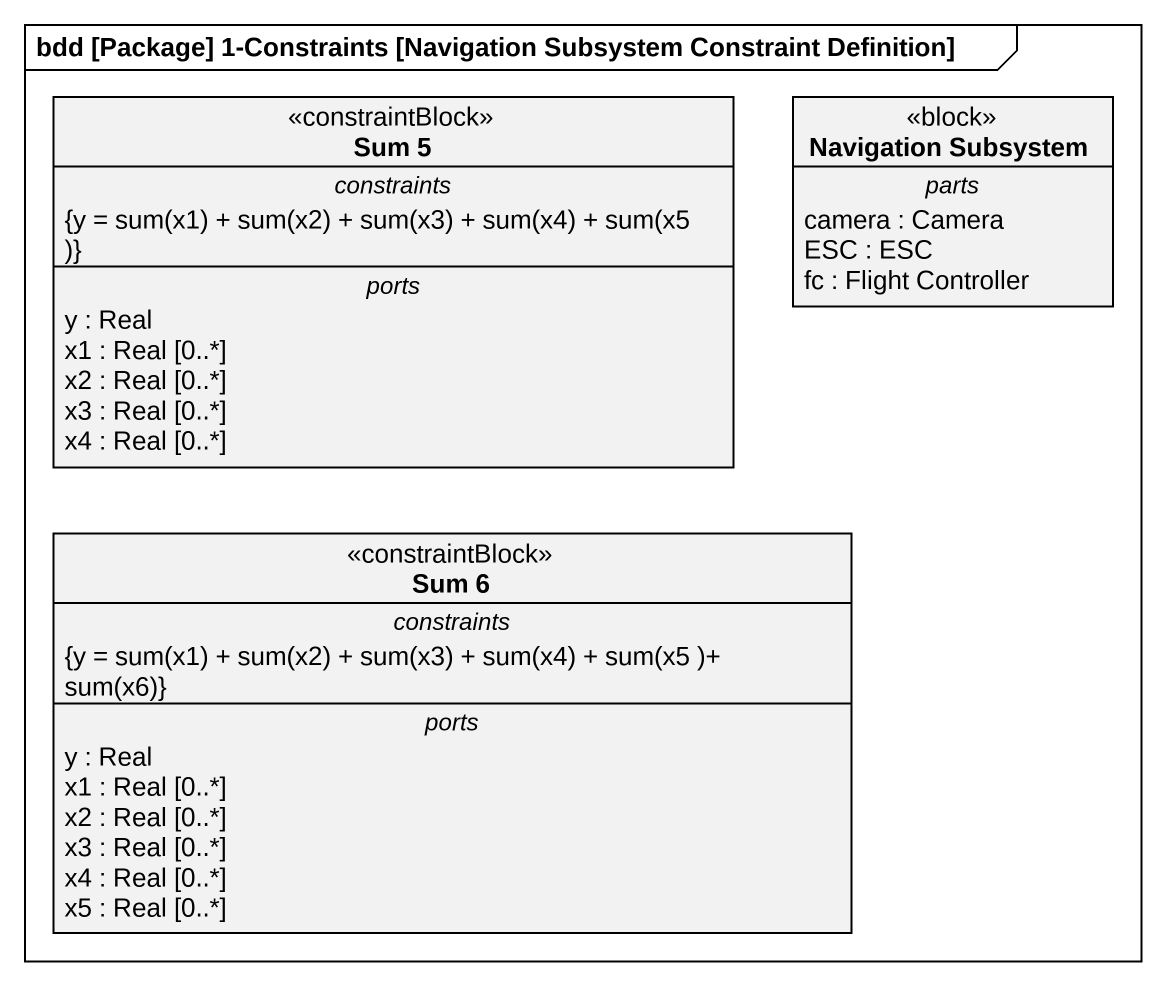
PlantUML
@startuml
mainframe bdd [Package] 1-Constraints [Navigation Subsystem Constraint Definition]
hide circle
hide empty members
class "Sum 5" as Sum_5 <<constraintBlock>> {
  -- constraints --
  {field} {y = sum(x1) + sum(x2) + sum(x3) + sum(x4) + sum(x5 )}
  -- ports --
  y : Real
  x1 : Real [0..*]
  x2 : Real [0..*]
  x3 : Real [0..*]
  x4 : Real [0..*]
}
class "Navigation Subsystem" as Navigation_Subsystem <<block>> {
  -- parts --
  camera : Camera
  ESC : ESC
  fc : Flight Controller
}
class "Sum 6" as Sum_6 <<constraintBlock>> {
  -- constraints --
  {field} {y = sum(x1) + sum(x2) + sum(x3) + sum(x4) + sum(x5 )+ sum(x6)}
  -- ports --
  y : Real
  x1 : Real [0..*]
  x2 : Real [0..*]
  x3 : Real [0..*]
  x4 : Real [0..*]
  x5 : Real [0..*]
}
@enduml
